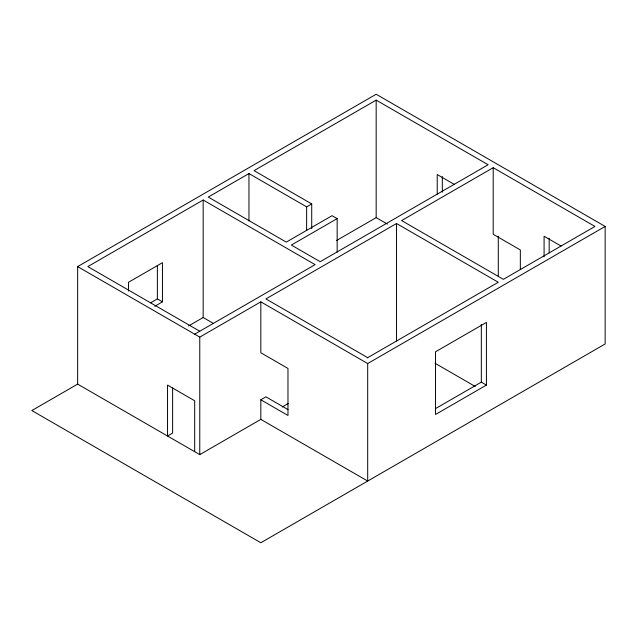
<?xml version="1.0" encoding="UTF-8"?>
<svg xmlns="http://www.w3.org/2000/svg" width="637" height="637" viewBox="0 0 637 637"><rect width="100%" height="100%" fill="white"/><g stroke="black" fill="none" stroke-linecap="round" stroke-linejoin="round"><path stroke-width="0.96" d="M77.642 384.111L77.642 266.6L376.172 94.244L605.15 226.446L605.15 343.964L260.828 542.756L31.85 410.554L77.642 384.111L199.771 454.619L260.828 419.369L367.692 481.062L367.692 363.544L605.15 226.446M194.683 334.17L315.108 264.642L203.163 200.01L87.826 266.6L199.771 331.232M311.716 228.611L311.716 203.928L306.628 206.866L248.956 173.567L208.251 197.072L286.276 242.116L332.068 215.68L337.156 218.61L337.156 252.188M337.156 218.61L291.364 245.054L320.196 261.703L488.117 164.752L376.172 100.12L254.044 170.628L311.716 203.928M150.579 302.83L157.363 298.912L162.451 301.85L162.451 262.683L128.531 282.271L128.531 291.077M154.823 306.262L162.451 301.85M188.528 325.969L203.163 317.521L213.499 323.485M336.607 240.475L376.172 217.639L387.368 224.097M77.642 266.6L199.771 337.108L260.828 301.85L367.692 363.544M367.31 357.89L498.293 282.263L396.525 223.507L265.916 298.912L367.692 357.668M493.205 167.69L401.613 220.569L503.381 279.332L594.974 226.446L493.205 167.69L493.205 234.281L520.341 249.951L520.341 269.539M260.828 419.369L260.828 399.781L265.916 396.843L287.972 409.575M282.247 407.003L288.258 403.532M435.533 408.596L481.333 382.152L486.421 385.09L486.421 322.418L435.533 351.791L435.533 414.472L486.421 385.09M454.189 184.34L437.229 174.546L437.229 194.134M561.054 246.033L544.086 236.239L544.086 256.807M435.007 363.241L475.202 386.452M260.828 399.781L287.972 415.451L287.972 368.441L260.828 352.771L260.828 301.85M549.174 238.198L549.174 252.889M498.293 236.239L498.293 276.394M481.333 324.456L481.333 382.152M442.317 176.505L442.317 192.175M396.525 223.507L396.525 341.026M376.172 100.12L376.172 217.639M306.628 206.866L306.628 230.562M248.956 173.567L248.956 220.967M203.163 200.01L203.163 317.521M199.771 337.108L199.771 454.619M194.683 451.681L194.683 400.761L167.539 385.09L167.539 436.011L172.627 433.072L172.627 388.029M157.363 265.621L157.363 298.912"/></g></svg>
